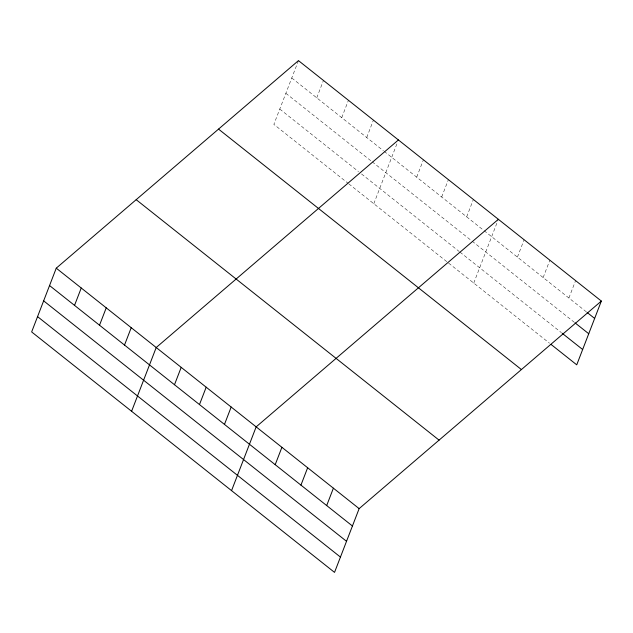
<?xml version="1.0" encoding="UTF-8"?>
<svg xmlns="http://www.w3.org/2000/svg" width="633" height="633" viewBox="0 0 633 633"><rect width="100%" height="100%" fill="white"/><g stroke="black" fill="none" stroke-linecap="round" stroke-linejoin="round"><path stroke-width="0.47" stroke-dasharray="3.17 2.37" d="M298.467 60.61L273.86 124.377L348.071 183.285M316.753 97.822L323.455 80.446M341.741 117.659L348.443 100.283M366.729 137.496L373.43 120.12M373.81 203.723L397.002 143.62M416.704 177.169L423.406 159.801M441.692 197.005L448.393 179.637M466.679 216.842L473.381 199.474M473.761 283.07L498.013 220.221M517.414 257.117L524.116 239.749M543.154 277.555L549.863 260.187M568.901 297.993L575.603 280.625M291.758 77.986L383.384 150.717M384.144 151.319L483.335 230.072M484.095 230.673L586.316 311.824M285.855 93.288L371.421 161.217M372.18 161.819L471.371 240.572M472.131 241.173L574.353 322.324M279.77 109.066L358.515 171.583M361.546 173.988L459.226 251.53M459.985 252.132L561.447 332.689M348.823 183.887L549.484 343.189"/><path stroke-width="0.95" d="M56.258 268.17L31.65 331.937L334.533 572.39L359.14 508.623L601.35 301.063L298.467 60.61L56.258 268.17L359.14 508.623M74.536 305.383L81.246 288.007M99.523 325.22L106.233 307.852M124.519 345.056L131.221 327.688M131.601 411.284L156.209 347.525L398.418 139.956M174.494 384.729L181.196 367.362M199.482 404.566L206.184 387.198M224.47 424.411L231.172 407.035M231.551 490.638L256.159 426.871L498.369 219.311M275.197 464.685L281.907 447.309M300.944 485.123L307.646 467.747M326.691 505.561L333.393 488.185M601.35 301.063L576.742 364.83L551.003 344.392M587.076 312.425L594.648 318.439M575.112 322.925L588.737 333.741M562.207 333.29L582.653 349.519M218.535 129.108L521.418 369.561M136.182 199.68L439.073 440.133M49.548 285.546L352.439 525.999M43.645 300.857L346.528 541.31M37.561 316.627L340.443 557.08"/></g></svg>
